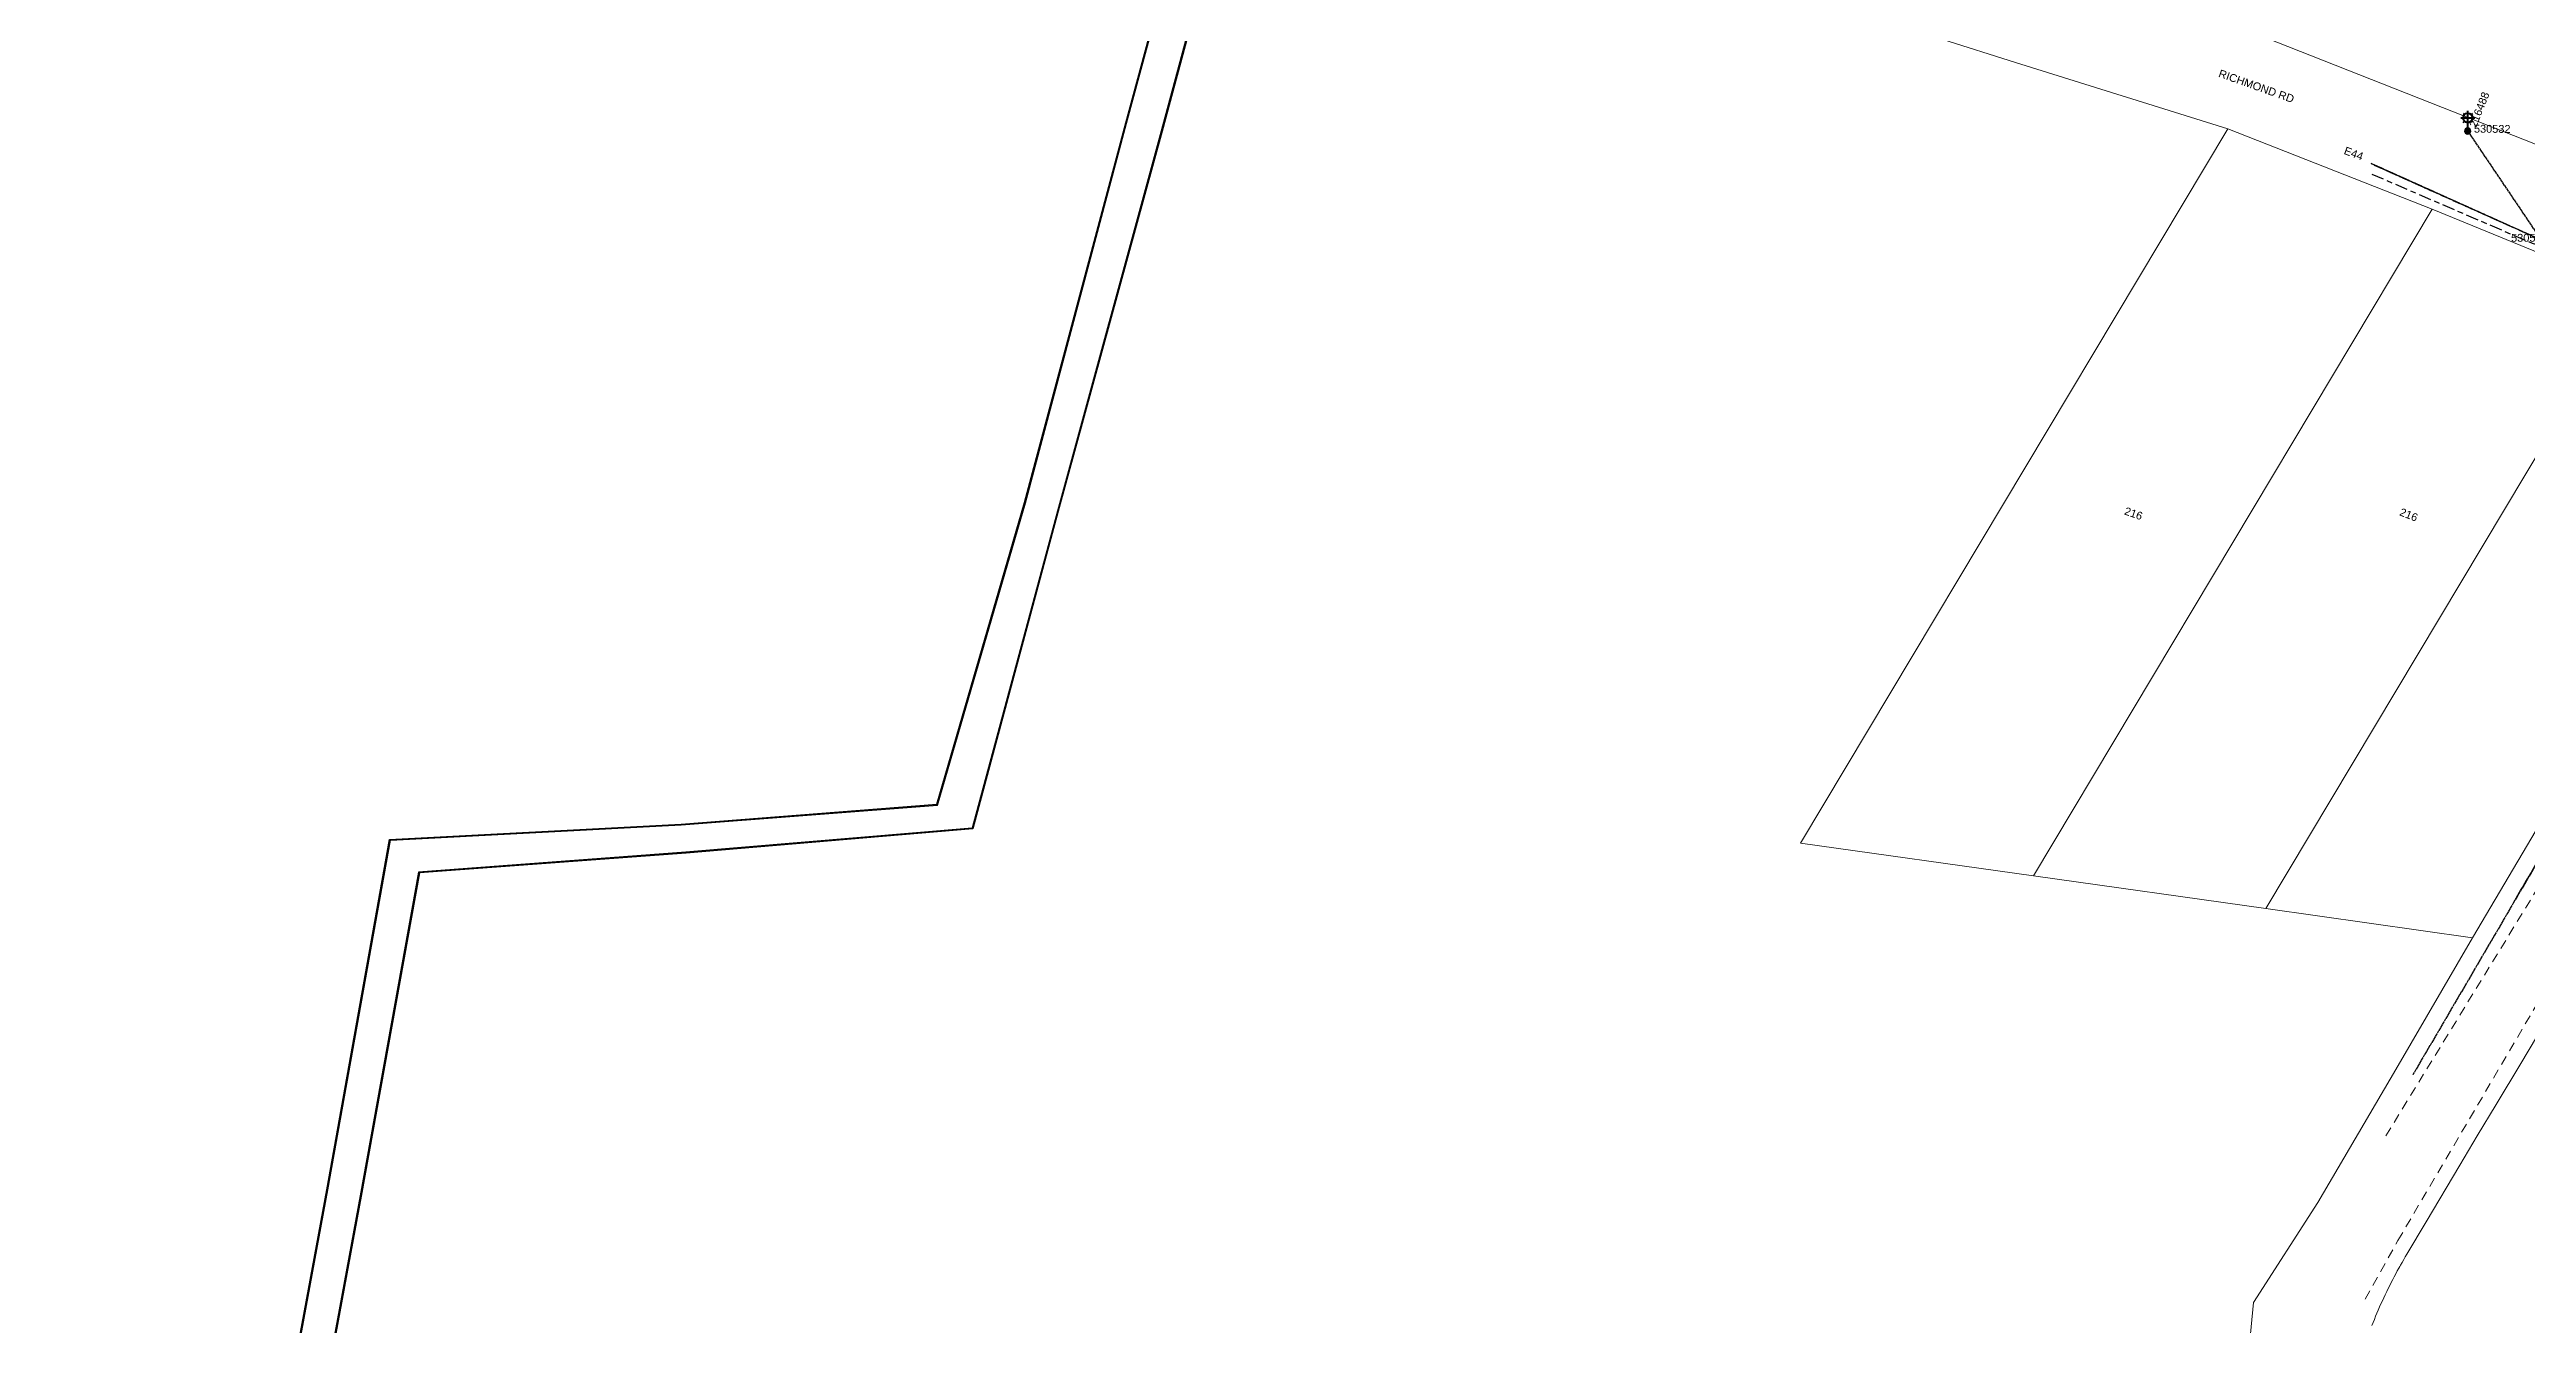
# Model space of a CAD drawing. Header units: metres. Extents: x 301341 to 310479, y 6262403 to 6265281.
# Drawn here: x 301814 to 302603, y 6264014 to 6264420 of the extents above; entities that cross this region are included whole.
import ezdxf
from ezdxf.enums import TextEntityAlignment as Align

# ---------------------------------------------------------------- set-up
doc = ezdxf.new("R2010")
doc.units = ezdxf.units.M
for name, pattern in [('Cable Exist OH', [1, 1, 0]), ('Cable Exist UG', [8.2, 4, -1.2, 1.8, -1.2]), ('Dash', [5, 3, -2])]:
    doc.linetypes.add(name, pattern=pattern)
doc.layers.get('0').update_dxf_attribs({"color": 6})
for name, color, linetype in [('_User_HV_Exist', 7, 'Continuous'), ('Equip_SP_SL_EXT', 7, 'Continuous'), ('Mains_HV_EXT', 7, 'Continuous'), ('Mains_LV_EXT', 7, 'Continuous'), ('Mains_SL_EXT', 7, 'Continuous'), ('SupportsOH_SP_TR_HV_LV_SL_EXT', 7, 'Continuous')]:
    doc.layers.add(name, color=color, linetype=linetype)
for name, color, linetype, lineweight in [('Cadastre Developer_SP_EXT', 9, 'Continuous', 5), ('Cadastre Land Parcels_SP_EXT', 9, 'Continuous', 5), ('Cadastre Roads_SP_EXT', 9, 'Continuous', 5)]:
    doc.layers.add(name, color=color, linetype=linetype, lineweight=lineweight)
doc.styles.add('iecARIAL', font='arial.ttf', dxfattribs={"height": 2})
doc.styles.add('POLE_LABEL', font='arial.ttf')
doc.styles.get("Standard").update_dxf_attribs({"font": 'arial.ttf'})
doc.linetypes.add('Cable E OH', pattern='A,9.4,["E",Standard,S=1.7,R=0,X=0,Y=-1],0', length=9.4)
doc.linetypes.add('Cable P UG', pattern='A,6,-0.5,["P",Standard,S=1.7,R=0,X=0.5,Y=-1],-2.9', length=9.4)

# ---------------------------------------------------------------- blocks, each defined once
blk = doc.blocks.new('SL_LANTERN_EXT')
at = {"lineweight": 40}
for p, q in [((-2.25, 4.22), (2.25, 4.22)), ((-1.46, 5.68), (-1.06, 5.28)), ((-1.46, 2.76), (-1.06, 3.16)), ((0, 1.97), (0, 6.47)), ((0, 0), (0, 2.72)), ((1.46, 5.68), (1.06, 5.28)), ((1.46, 2.76), (1.06, 3.16))]:
    blk.add_line(p, q, dxfattribs=at)
blk.add_circle((0, 4.22), 1.5, dxfattribs=at)
at = {"style": 'iecARIAL', "flags": 8}
blk.add_attdef('ASSET_NUM', (1.5, 1.5), '', height=2.5, dxfattribs=at)
for tag, p, height, flags in [('OPERATING_VOLTAGE', (0.98, -1.65), 0.2, 9), ('ORIENTATION', (0.98, -1.85), 0.2, 9), ('OWNED_BY', (0.98, -2.05), 0.2, 9), ('STATE', (0.98, -2.25), 0.2, 9), ('CONSTRUCTED_VOLTAGE', (0.98, -0.65), 0.2, 9), ('CONTROL_TYPE', (0.98, -0.85), 0.2, 9), ('LANTERN_PURPOSE', (0.98, -1.05), 0.2, 9), ('LANTERN_TYPE', (0.98, -1.25), 0.2, 9), ('NO_PHASES', (0.98, -1.45), 0.2, 9), ('USAGE', (0.98, -2.45), 0.2, 9), ('CEXIST', (0.98, -2.65), 0.2, 9), ('CNEW', (0.98, -2.85), 0.2, 9), ('CNUMBER', (0.98, -3.05), 0.2, 9), ('CREMOVE', (0.98, -3.25), 0.2, 9), ('CREPLACE', (0.98, -3.45), 0.2, 9), ('LKINGHEIGHT', (0.98, -3.65), 0.2, 9), ('LBRACKET', (0.98, -3.85), 0.2, 9), ('LBRACKETVOCAB', (0.98, -4.05), 0.2, 9), ('LCATEGORY', (0.98, -4.25), 0.2, 9), ('LCHARGE1', (0.98, -4.45), 0.2, 9), ('LCHARGE1PERCENT', (0.98, -4.65), 0.2, 9), ('LCHARGE2', (0.98, -4.85), 0.2, 9), ('LCHARGE2PERCENT', (0.98, -5.05), 0.2, 9), ('LCHARGE3', (0.98, -5.25), 0.2, 9), ('LCHARGE3PERCENT', (0.98, -5.45), 0.2, 9), ('LEXIST', (0.98, -5.65), 0.2, 9), ('LLAMP', (0.98, -5.85), 0.2, 9), ('LLAMPVOCAB', (0.98, -6.05), 0.2, 9), ('LMAST', (0.98, -6.25), 0.2, 9), ('LMASTVOCAB', (0.98, -6.45), 0.2, 9), ('LNEW', (0.98, -6.65), 0.2, 9), ('LANTNUMBER', (0.98, -6.85), 0.2, 9), ('LOUTREACH', (0.98, -7.25), 0.2, 9), ('LOUTREACHVOCAB', (0.98, -7.45), 0.2, 9), ('LRATECODE', (0.98, -7.65), 0.2, 9), ('LREMOVE', (0.98, -7.85), 0.2, 9), ('LREPLACE', (0.98, -8.05), 0.2, 9), ('LNUMBER', (2.18, -3.25), 2.5, 8), ('STREETNAME', (0.98, -9.25), 0.2, 9), ('SUBURB', (0.98, -9.45), 0.2, 1), ('LTYPE', (0.98, -8.25), 0.2, 9), ('LTYPEVOCAB', (0.98, -8.45), 0.2, 9), ('LEGEND', (0.98, -8.65), 0.2, 9), ('LOCATION', (0.98, -8.85), 0.2, 9), ('NOTES', (0.98, -9.05), 0.2, 9)]:
    blk.add_attdef(tag, p, '', height=height, dxfattribs=dict(flags=flags))
blk = doc.blocks.new('POLE_EXT')
blk.add_hatch(color=256).paths.add_polyline_path([(-1, 0, 1), (1, 0, 1)])
blk.add_lwpolyline([(-1, 0, 1), (1, 0, 1)], format="xyb", close=True)
for tag, height, flags, p in [('pNumber', 2.5, 8, (-17.84, 2.07)), ('OWNED_BY', 0.2, 9, (1.35, -0.4)), ('SPECIAL_USE', 0.2, 9, (1.35, -0.8)), ('STATE', 0.2, 9, (1.35, -1)), ('cLV', 0.2, 9, (1.35, -1.4)), ('hDepth', 0.2, 9, (1.35, -1.6)), ('hDia', 0.2, 9, (1.35, -1.8)), ('cHV', 0.2, 9, (1.35, -2)), ('cLinedev', 0.2, 9, (1.35, -3.4)), ('pExisting', 0.2, 9, (1.35, -3.8)), ('pFooting', 0.2, 9, (1.35, -4.4)), ('pNew', 0.2, 9, (1.35, -4.6)), ('pRelocate', 0.2, 9, (1.35, -5)), ('pRemove', 0.2, 9, (1.35, -5.2)), ('pReplace', 0.2, 9, (1.35, -5.4)), ('pStay', 0.2, 9, (1.35, -5.6)), ('pType', 0.2, 9, (1.35, -5.8)), ('cspan', 0.2, 9, (1.35, -6)), ('STREETNAME', 0.2, 9, (1.35, -6.2)), ('SUBURB', 0.2, 9, (1.35, -6.4)), ('OPERATED_BY', 0.2, 9, (1.36, -7.01)), ('PARENT', 0.2, 9, (1.35, -0.6)), ('USAGE', 0.2, 9, (1.35, -1.2)), ('LBRACKET', 0.2, 9, (1.35, -2.2)), ('LExisting', 0.2, 9, (1.35, -2.4)), ('LANTNUMBER', 0.2, 9, (1.35, -2.6)), ('LOther', 0.2, 9, (1.35, -2.8)), ('LRemove', 0.2, 9, (1.35, -3)), ('LEGEND', 0.2, 9, (1.35, -3.2)), ('LOCATION', 0.2, 9, (1.35, -3.6)), ('PFNUMBER', 0.2, 9, (1.35, -4)), ('NEWPFNUMBER', 0.2, 9, (1.35, -4.2)), ('NOTES', 0.2, 9, (1.35, -6.6)), ('MAINTAINED_BY', 0.2, 9, (1.36, -6.81))]:
    blk.add_attdef(tag, text='', height=height, dxfattribs=dict(flags=flags)).set_placement(p, align=Align.MIDDLE_LEFT)
at = {"style": 'POLE_LABEL'}
for tag, height, flags, p in [('STRUCTURE_PLANT_NUMBER', 0.2, 9, (1.35, 0.03)), ('ASSET_NUM', 2.5, 8, (2, 2)), ('STREET_CODE', 0.2, 9, (1.35, -0.2))]:
    blk.add_attdef(tag, text='', height=height, dxfattribs=dict(at, flags=flags)).set_placement(p, align=Align.MIDDLE_LEFT)
at = {"flags": 1}
blk.add_attdef('Z', (1.35, -7.33), '', height=0.2, dxfattribs=at)

msp = doc.modelspace()

# ---------------------------------------------------------------- linework, layer by layer
at = {"layer": '_User_HV_Exist', "linetype": 'Cable E OH'}
for points in [[(301814.32, 6263605.48), (301834.98, 6263707.85), (301841.61, 6263741.09), (301855.49, 6263812.59), (301881.14, 6263940.38), (301902.68, 6264057.21), (301922.65, 6264168.75), (302015.48, 6264173.63), (302096.94, 6264179.9), (302124.85, 6264275.95), (302157.1, 6264396.82), (302187.86, 6264510.31), (302208.96, 6264571.69), (302230.46, 6264631.28), (302297.58, 6264707.89), (302365.22, 6264785.48), (302434.12, 6264864.15), (302508.94, 6264951.69), (302551.52, 6265026.11), (302602.42, 6265112.28), (302689.77, 6265173.12)], [(302611.45, 6265101.11), (302561.7, 6265020.73), (302518.17, 6264945.14), (302442.3, 6264856.94), (302373.17, 6264777.76), (302306.37, 6264700.34), (302240.15, 6264625.93), (302219.37, 6264567.97), (302198.86, 6264506.18), (302168.7, 6264394.17), (302168.7, 6264394.17), (302135.63, 6264273.2), (302108.44, 6264172.07), (302017.05, 6264164.38), (301932.12, 6264158.07), (301913.58, 6264055.19), (301891.94, 6263937.72), (301866.52, 6263811.31), (301846.08, 6263705.34), (301825.41, 6263602.78)]]:
    msp.add_lwpolyline(points, dxfattribs=at)
at = {"layer": '_User_HV_Exist', "linetype": 'Cable P UG'}
for points in [[(301814.61, 6263605.43), (301835.27, 6263707.79), (301841.91, 6263741.03), (301855.78, 6263812.53), (301881.43, 6263940.32), (301902.98, 6264057.15), (301922.9, 6264168.46), (302015.5, 6264173.33), (302097.17, 6264179.61), (302125.14, 6264275.87), (302157.39, 6264396.75), (302188.14, 6264510.22), (302209.25, 6264571.59), (302230.73, 6264631.12), (302297.8, 6264707.69), (302365.45, 6264785.28), (302434.35, 6264863.95), (302509.19, 6264951.51), (302551.78, 6265025.96), (302602.65, 6265112.07), (302689.95, 6265172.88)], [(302611.22, 6265101.31), (302561.44, 6265020.88), (302517.92, 6264945.32), (302442.07, 6264857.14), (302372.95, 6264777.96), (302306.15, 6264700.54), (302239.89, 6264626.09), (302219.08, 6264568.07), (302198.57, 6264506.26), (302168.41, 6264394.25), (302135.34, 6264273.28), (302108.2, 6264172.35), (302017.03, 6264164.68), (301931.87, 6264158.35), (301913.29, 6264055.25), (301891.65, 6263937.78), (301866.23, 6263811.37), (301845.78, 6263705.4), (301825.12, 6263602.84)]]:
    msp.add_lwpolyline(points, dxfattribs=at)
at = {"layer": 'Cadastre Developer_SP_EXT', "linetype": 'Dash'}
for points in [[(302700.46, 6264312.63), (302697.96, 6264306.05), (302690.23, 6264291.74), (302674.51, 6264265.77), (302630.65, 6264191.99), (302558.5, 6264074.39)], [(302551.89, 6264022.38), (302562.34, 6264041.03), (302701.9, 6264278.27), (302708.45, 6264288.77)]]:
    msp.add_lwpolyline(points, dxfattribs=at)
at = {"layer": 'Cadastre Land Parcels_SP_EXT', "linetype": 'Continuous'}
for points in [[(302736.31, 6264428.37), (302741.76, 6264443.96), (302527.7, 6264518.52), (302518.82, 6264521.61), (302488.28, 6264532.25), (302459.19, 6264448.66), (302505.04, 6264430.08), (302513.72, 6264426.56), (302519.43, 6264424.25), (302519.72, 6264424.12), (302621.8, 6264383.92), (302668.5, 6264366.47), (302681.48, 6264362.81), (302694.89, 6264361.3), (302712.73, 6264360.95), (302736.31, 6264428.37)], [(302573.25, 6264369.38), (302508.19, 6264394.93), (302372.07, 6264167.58), (302446.28, 6264157.13), (302573.25, 6264369.38)], [(302637.63, 6264342.94), (302635.64, 6264343.76), (302573.25, 6264369.38), (302446.28, 6264157.13), (302520.24, 6264146.71), (302637.63, 6264342.94)], [(302692.97, 6264318.12), (302691.77, 6264321.67), (302637.63, 6264342.94), (302520.24, 6264146.71), (302586.13, 6264137.41), (302692.97, 6264318.12)]]:
    msp.add_lwpolyline(points, close=True, dxfattribs=at)
at = {"layer": 'Cadastre Roads_SP_EXT', "linetype": 'Continuous'}
for points in [[(302621.8, 6264383.92), (302519.72, 6264424.12), (302519.43, 6264424.25), (302513.72, 6264426.56), (302505.04, 6264430.08), (302459.19, 6264448.66), (302346.73, 6264493.84), (302344.36, 6264480.94), (302340.3, 6264472.66), (302337.36, 6264466.67), (302324.6, 6264458.97), (302322.22, 6264455.23), (302321.18, 6264453.77), (302417.09, 6264423.46), (302440.52, 6264416.12), (302508.19, 6264394.93), (302573.25, 6264369.38), (302635.64, 6264343.76)], [(302692.97, 6264318.11), (302586.13, 6264137.41), (302561.69, 6264095.48), (302536.79, 6264053.17), (302516.34, 6264021.25), (302511.01, 6263965.95)], [(302554.02, 6264013.92), (302554.42, 6264014.92), (302554.82, 6264015.91), (302555.23, 6264016.91), (302555.64, 6264017.9), (302556.07, 6264018.89), (302556.5, 6264019.87), (302556.93, 6264020.85), (302557.38, 6264021.83), (302557.83, 6264022.8), (302558.29, 6264023.78), (302558.75, 6264024.75), (302559.22, 6264025.71), (302559.7, 6264026.67), (302560.18, 6264027.63), (302560.68, 6264028.59), (302561.15, 6264029.5), (302561.64, 6264030.42), (302562.13, 6264031.32), (302562.63, 6264032.23), (302562.9, 6264032.72), (302563.13, 6264033.13), (302563.64, 6264034.03), (302564.16, 6264034.93), (302564.68, 6264035.82), (302565.21, 6264036.71), (302571.33, 6264046.93), (302582.03, 6264065.04), (302587.61, 6264074.34), (302593.59, 6264084.31), (302601.43, 6264097.38), (302611.46, 6264114.1)]]:
    msp.add_lwpolyline(points, dxfattribs=at)
at = {"layer": 'Mains_HV_EXT', "linetype": 'Cable Exist UG'}
msp.add_lwpolyline([(302553.98, 6264380.57), (302605.08, 6264358.55), (302613.13, 6264356.23), (302638.61, 6264345.82), (302694.14, 6264323.95), (302694.86, 6264321.95)], dxfattribs=at)
at = {"layer": 'Mains_HV_EXT', "linetype": 'Cable Exist OH'}
for points in [[(302607.98, 6264359.51), (302554.81, 6264383.35)], [(302618.03, 6264180.63), (302599.18, 6264148.63), (302567.08, 6264093.79), (302567.05, 6264093.75)]]:
    msp.add_lwpolyline(points, dxfattribs=at)
at = {"layer": 'Mains_LV_EXT', "linetype": 'Cable Exist OH'}
for points in [[(302607.84, 6264359.62), (302553.84, 6264383.9)], [(302599.2, 6264148.63), (302617.92, 6264180.67), (302642.52, 6264221.93)]]:
    msp.add_lwpolyline(points, dxfattribs=at)
at = {"layer": 'Mains_SL_EXT', "linetype": 'Cable Exist OH'}
for points in [[(302584.58, 6264394.2), (302607.98, 6264359.51)], [(302608.02, 6264359.51), (302553.84, 6264383.9)]]:
    msp.add_lwpolyline(points, dxfattribs=at)

# ---------------------------------------------------------------- block references
at = {"layer": 'Equip_SP_SL_EXT'}
ref = msp.add_blockref('SL_LANTERN_EXT', (302584.58, 6264394.2), dxfattribs=at)
ref.add_attrib('ASSET_NUM', '216488', dxfattribs={"layer": '0', "height": 2.5, "rotation": 68.39546, "style": 'iecARIAL'}).set_placement((302586.08, 6264395.7), align=Align.MIDDLE_LEFT)
at = {"layer": 'SupportsOH_SP_TR_HV_LV_SL_EXT'}
ref = msp.add_blockref('POLE_EXT', (302584.54, 6264394.25), dxfattribs=at)
ref.add_attrib('ASSET_NUM', '530532', dxfattribs={"layer": '0', "height": 2.5, "rotation": 359.5034, "style": 'POLE_LABEL'}).set_placement((302586.54, 6264395), align=Align.MIDDLE_LEFT)
ref = msp.add_blockref('POLE_EXT', (302608.02, 6264359.51), dxfattribs=at)
ref.add_attrib('ASSET_NUM', '530533', dxfattribs={"layer": '0', "height": 2.5, "style": 'POLE_LABEL'}).set_placement((302610.02, 6264360.26), align=Align.MIDDLE_RIGHT)

# ---------------------------------------------------------------- texts
at = {"layer": 'Cadastre Land Parcels_SP_EXT'}
for rotation, p in [(340.8056, (302474.95, 6264272.26)), (338.69226, (302562.61, 6264271.98))]:
    msp.add_text('216', height=2.5, rotation=rotation, dxfattribs=at).set_placement(p)
at = {"layer": 'Cadastre Roads_SP_EXT'}
msp.add_text('RICHMOND RD', height=2.5, rotation=340.4874, dxfattribs=at).set_placement((302504.96, 6264411.58))
at = {"layer": 'Mains_LV_EXT'}
msp.add_text('E44', height=2.5, rotation=339.64341, dxfattribs=at).set_placement((302544.9, 6264387.02))

doc.saveas('drawing.dxf')
